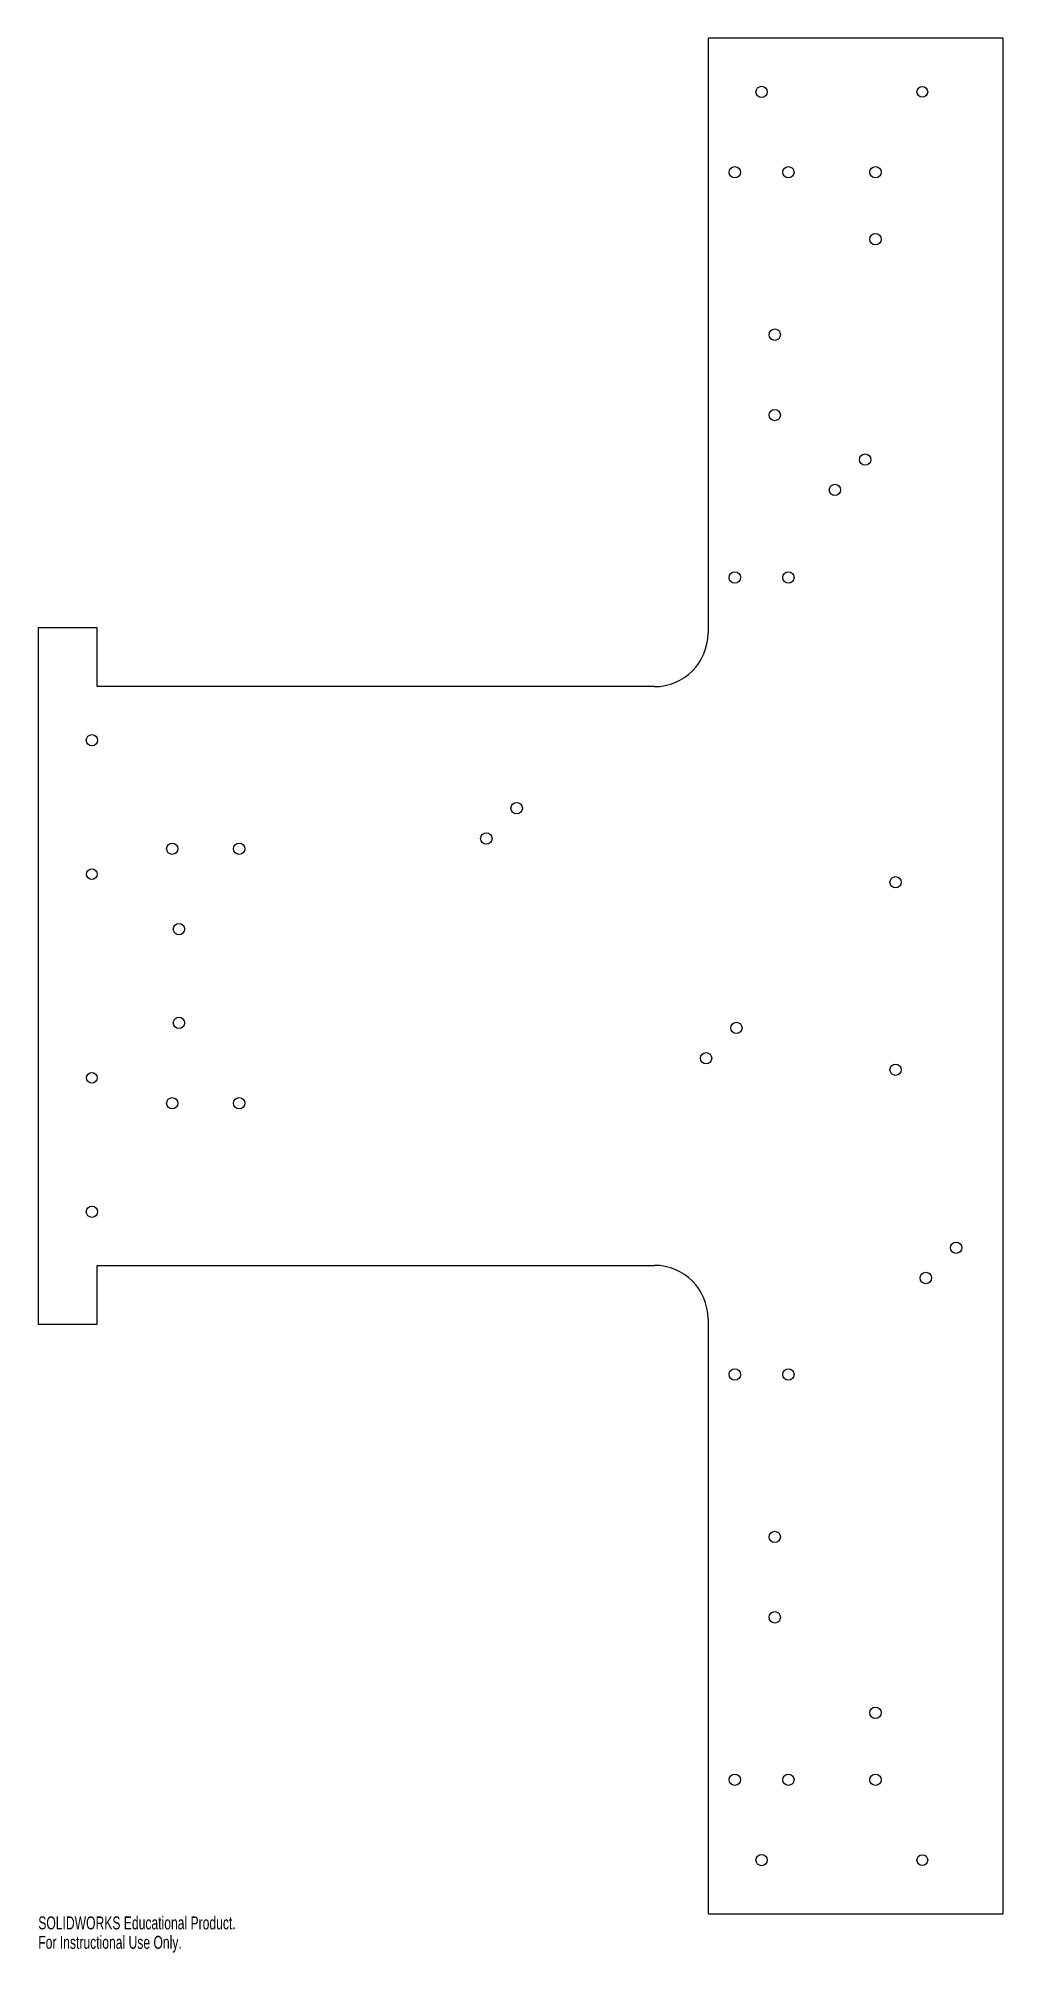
# Model space of a CAD drawing. Header units: millimetres. Extents: x -360 to 0, y -365 to 350.
import ezdxf

# ---------------------------------------------------------------- set-up
doc = ezdxf.new("R2010")
doc.units = ezdxf.units.MM
doc.styles.add('SLDTEXTSTYLE0', font='TXT', dxfattribs={"width": 0.7})

msp = doc.modelspace()

# ---------------------------------------------------------------- linework, layer by layer
at = {"color": 7, "linetype": 'Continuous', "lineweight": 25}
for p, q in [((-110, 350), (-110, 128)), ((0, 350), (-110, 350)), ((0, 350), (0, -350)), ((-360, 130), (-360, -130)), ((-338, 130), (-360, 130)), ((-338, 108), (-338, 130)), ((-130, 108), (-338, 108)), ((-338, -108), (-130, -108)), ((-338, -130), (-338, -108)), ((-110, -128), (-110, -350)), ((-360, -130), (-338, -130)), ((-110, -350), (0, -350))]:
    msp.add_line(p, q, dxfattribs=at)
for centre, radius in [((-90, 330), 2.1), ((-30, 330), 2), ((-100, 300), 2.12), ((-80, 300), 2.12), ((-47.5, 300), 2.12), ((-47.5, 275), 2.13), ((-85.11, 239.37), 2.13), ((-85.11, 209.37), 2.13), ((-51.33, 192.75), 2.12), ((-62.64, 181.43), 2.12), ((-100, 148.73), 2.12), ((-80, 148.73), 2.13), ((-340, 88), 2.1), ((-181.43, 62.64), 2.12), ((-192.75, 51.33), 2.12), ((-310, 47.5), 2.12), ((-285, 47.5), 2.12), ((-340, 38), 2), ((-40, 35), 2.1), ((-307.5, 17.5), 2.12), ((-307.5, -17.5), 2.12), ((-99.41, -19.38), 2.12), ((-110.72, -30.7), 2.12), ((-40, -35), 2.1), ((-340, -38), 2), ((-310, -47.5), 2.12), ((-285, -47.5), 2.12), ((-340, -88), 2.1), ((-17.38, -101.41), 2.12), ((-28.7, -112.72), 2.12), ((-100, -148.73), 2.12), ((-80, -148.73), 2.13), ((-85.11, -209.37), 2.13), ((-85.11, -239.37), 2.13), ((-47.5, -275), 2.13), ((-100, -300), 2.12), ((-80, -300), 2.12), ((-47.5, -300), 2.12), ((-90, -330), 2.1), ((-30, -330), 2)]:
    msp.add_circle(centre, radius, dxfattribs=at)
for centre, start, end in [((-130, 128), 270, 0), ((-130, -128), 0, 90)]:
    msp.add_arc(centre, 20, start, end, dxfattribs=at)

# ---------------------------------------------------------------- texts
at = {"color": 7, "linetype": 'Continuous', "char_height": 4.8336, "attachment_point": 1, "style": 'SLDTEXTSTYLE0'}
for s, insert in [('SOLIDWORKS Educational Product.', (-360, -351.02)), ('For Instructional Use Only.', (-360, -358.27))]:
    msp.add_mtext(s, dxfattribs=dict(at, insert=insert))

doc.saveas('drawing.dxf')
